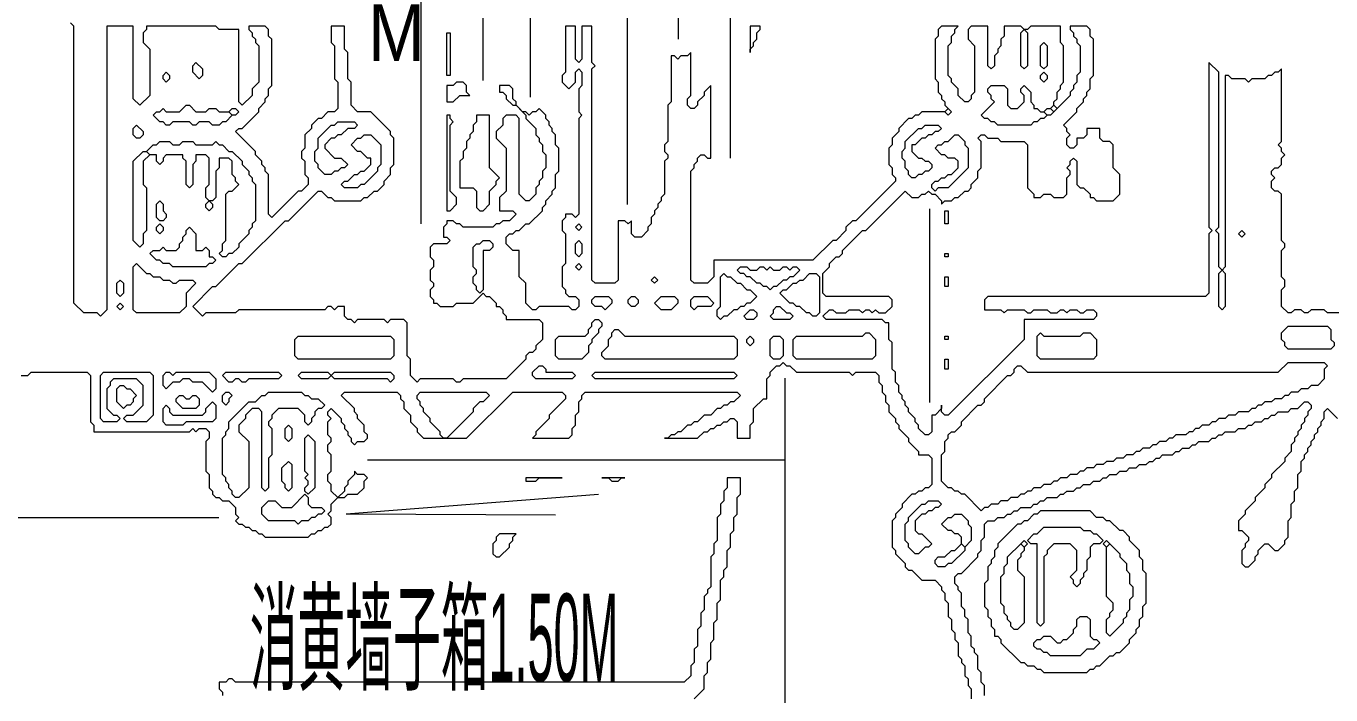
# Model space of a CAD drawing. Header units: millimetres. Extents: x 4 to 412, y 4 to 290.
# Drawn here: x 280.98 to 315.62, y 136.1 to 153.87 of the extents above; entities that cross this region are included whole.
import ezdxf

# ---------------------------------------------------------------- set-up
doc = ezdxf.new("R2010")
doc.units = ezdxf.units.MM
for name, color, linetype, lineweight in [('OCR_TEXT', 6, 'CONTINUOUS', 0), ('TRACE_CURVE', 6, 'CONTINUOUS', 0), ('TRACE_STRAIGHT', 5, 'CONTINUOUS', 0), ('TRACE_TEXT_SYMBOL', 6, 'CONTINUOUS', 0)]:
    doc.layers.add(name, color=color, linetype=linetype, lineweight=lineweight)
doc.styles.add('wqy-unicode', font='wqy-unicode')

msp = doc.modelspace()

# ---------------------------------------------------------------- linework, layer by layer
at = {"layer": 'TRACE_CURVE', "color": 6}
for points in [[(287.331, 151.941), (287.419, 152.029), (287.419, 152.204), (287.506, 152.292), (287.506, 153.518), (287.419, 153.605), (287.419, 153.781), (287.331, 153.868), (286.893, 153.868), (286.893, 153.781), (286.981, 153.693), (286.981, 153.605), (287.069, 153.518), (287.069, 153.43), (287.156, 153.343), (287.156, 152.379), (286.981, 152.204), (286.981, 152.029), (286.718, 151.766), (286.631, 151.854), (286.631, 153.781), (286.105, 153.781), (286.018, 153.868), (284.179, 153.868), (284.179, 153.781), (284.091, 153.693), (284.091, 153.43), (284.266, 153.255), (284.266, 152.029), (284.004, 151.766), (283.828, 151.941), (283.828, 153.868), (283.128, 153.868), (283.128, 146.337), (282.953, 146.162), (282.865, 146.249), (282.515, 146.249), (282.252, 146.512), (282.252, 153.868), (282.164, 153.956)], [(288.733, 149.489), (288.82, 149.489), (288.995, 149.314), (289.083, 149.314), (289.17, 149.227), (289.871, 149.227), (289.959, 149.314), (290.046, 149.314), (290.221, 149.489), (290.309, 149.489), (290.484, 149.665), (290.484, 149.752), (290.659, 149.927), (290.659, 150.102), (290.747, 150.19), (290.747, 150.891), (290.659, 150.978), (290.659, 151.066), (290.134, 151.591), (289.783, 151.591), (289.608, 151.766), (289.608, 152.379), (289.521, 152.467), (289.521, 153.167), (289.433, 153.255), (289.433, 153.868), (289.083, 153.868), (289.083, 153.43), (289.17, 153.343), (289.17, 152.467), (289.258, 152.379), (289.258, 151.679), (289.17, 151.591), (288.995, 151.591), (288.82, 151.416), (288.733, 151.416), (288.557, 151.241), (288.557, 151.153), (288.382, 150.978), (288.382, 150.628), (288.295, 150.54), (288.295, 150.365), (288.382, 150.278), (288.382, 149.927), (288.47, 149.84), (288.47, 149.665), (288.295, 149.489), (288.207, 149.489), (287.506, 148.789), (287.419, 148.876), (287.419, 149.927), (287.331, 150.015), (287.331, 150.102), (287.244, 150.19), (287.244, 150.278), (287.069, 150.453), (287.069, 150.54), (286.543, 151.066), (286.631, 151.153), (286.718, 151.153), (287.156, 151.591), (287.156, 151.679), (287.331, 151.854), (287.331, 151.941)], [(298.541, 153.08), (298.366, 153.08), (298.278, 152.992), (298.191, 153.08), (298.103, 153.08), (298.103, 151.854), (298.015, 151.766), (298.015, 150.803), (297.928, 150.715), (297.928, 150.54), (298.015, 150.453), (298.015, 150.365), (297.928, 150.278), (297.928, 149.402), (297.84, 149.314), (297.84, 149.227), (297.753, 149.139), (297.753, 149.051), (297.665, 148.964), (297.665, 148.876), (297.578, 148.789), (297.578, 148.614), (297.49, 148.526), (297.49, 148.438), (297.315, 148.263), (297.14, 148.263), (297.052, 148.351), (297.052, 148.701), (296.965, 148.614), (296.877, 148.701), (296.702, 148.701), (296.702, 147.125), (296.614, 147.037), (296.089, 147.037), (296.001, 147.125), (296.001, 152.73), (296.089, 152.817), (296.001, 152.905), (296.001, 153.868), (295.738, 153.868), (295.738, 152.992), (295.651, 152.905), (295.563, 152.992), (295.563, 153.868), (295.301, 153.868), (295.301, 152.642), (295.213, 152.554), (295.213, 152.379), (295.388, 152.204), (295.563, 152.379), (295.563, 152.642), (295.651, 152.73), (295.738, 152.642), (295.738, 152.292), (295.651, 152.204), (295.651, 151.591), (295.738, 151.504), (295.651, 151.416), (295.651, 148.876), (295.563, 148.789), (295.476, 148.876), (295.301, 148.876), (295.301, 148.789), (295.213, 148.701)], [(305.634, 153.693), (305.634, 153.781), (305.722, 153.868), (305.284, 153.868), (305.196, 153.781), (305.196, 153.605), (305.109, 153.518), (305.109, 152.467), (305.196, 152.379), (305.196, 152.117), (305.284, 152.029), (305.284, 151.941), (305.372, 151.854), (305.372, 151.766), (305.459, 151.679), (305.372, 151.591), (304.759, 151.591), (304.671, 151.504), (304.583, 151.504), (304.496, 151.416), (304.408, 151.416), (304.146, 151.153), (304.146, 151.066), (303.97, 150.891), (303.97, 150.715), (303.883, 150.628), (303.883, 150.19), (303.97, 150.102), (303.97, 149.927), (304.058, 149.84), (304.058, 149.752), (303.007, 148.701), (302.92, 148.701), (302.744, 148.526), (302.744, 148.438), (302.482, 148.176), (302.394, 148.176), (301.869, 147.65), (299.241, 147.65), (299.241, 147.212), (299.066, 147.037), (298.716, 147.037), (298.628, 147.125), (298.628, 150.015), (298.716, 150.102), (298.716, 150.19), (298.804, 150.278), (298.804, 150.365), (298.891, 150.453), (298.979, 150.453), (299.066, 150.365), (299.154, 150.365), (299.154, 152.292), (298.979, 152.117), (298.979, 152.029), (298.804, 151.854), (298.804, 151.766), (298.716, 151.679), (298.628, 151.679), (298.541, 151.766), (298.541, 151.941), (298.628, 152.029), (298.628, 153.167), (298.541, 153.08)], [(309.225, 152.467), (309.312, 152.554), (309.312, 153.518), (309.225, 153.605), (309.225, 153.781), (309.137, 153.868), (308.699, 153.868), (308.699, 153.781), (308.787, 153.693), (308.787, 153.605), (308.875, 153.518), (308.875, 153.43), (308.962, 153.343), (308.962, 152.642), (308.875, 152.554), (308.875, 152.379), (308.787, 152.292), (308.787, 152.204), (308.699, 152.117), (308.699, 152.029), (308.349, 151.679), (308.262, 151.766), (308.262, 151.854), (308.349, 151.941), (308.349, 152.117), (308.437, 152.204), (308.437, 152.292), (308.524, 152.379), (308.524, 153.343), (308.437, 153.43), (308.437, 153.868), (307.649, 153.868), (307.561, 153.781), (307.473, 153.781), (307.386, 153.868), (306.948, 153.868), (306.948, 153.605), (306.86, 153.518), (306.86, 153.343), (306.773, 153.255), (306.773, 153.167), (306.685, 153.08), (306.685, 152.817), (306.598, 152.73), (306.51, 152.817), (306.51, 153.868), (306.072, 153.868), (305.985, 153.781), (305.985, 153.518), (306.16, 153.343), (306.16, 152.117), (306.072, 152.029), (306.072, 151.941), (305.985, 151.854), (305.897, 151.854), (305.722, 152.029), (305.722, 152.204), (305.547, 152.379), (305.547, 152.467), (305.459, 152.554), (305.459, 153.343), (305.547, 153.43), (305.547, 153.605), (305.634, 153.693)], [(313.866, 152.467), (313.516, 152.467), (313.428, 152.379), (313.341, 152.467), (312.991, 152.467), (312.903, 152.554), (312.815, 152.554), (312.815, 147.475), (312.728, 147.388), (312.64, 147.475), (312.64, 148.351), (312.553, 148.438), (312.64, 148.526), (312.64, 152.642), (312.378, 152.905), (312.378, 148.526), (312.465, 148.438), (312.378, 148.351), (312.378, 146.775), (312.29, 146.687), (306.51, 146.687), (306.423, 146.599), (306.423, 146.337), (306.86, 146.337), (306.948, 146.249), (307.036, 146.337), (307.473, 146.337), (307.561, 146.249), (307.649, 146.249), (307.736, 146.337), (308.086, 146.337), (308.174, 146.249), (308.349, 146.249), (308.437, 146.337), (308.524, 146.337), (308.612, 146.249), (308.699, 146.337), (308.875, 146.337), (308.962, 146.249), (309.05, 146.249), (309.137, 146.337), (309.312, 146.337), (309.4, 146.249), (309.4, 146.162), (309.312, 146.074), (307.473, 146.074), (307.473, 145.549), (305.459, 143.534), (305.372, 143.534), (305.284, 143.622), (305.284, 143.797), (305.284, 143.709), (305.109, 143.534), (305.021, 143.534), (305.021, 143.096), (304.934, 143.009), (304.846, 143.009), (304.671, 143.184), (304.671, 143.272), (304.583, 143.359), (304.583, 143.447), (304.408, 143.622), (304.408, 143.709), (304.321, 143.797)], [(306.335, 150.102), (306.335, 150.803), (306.247, 150.891), (306.335, 150.978), (306.423, 150.978), (306.51, 150.891), (306.773, 150.891), (306.86, 150.803), (307.473, 150.803), (307.561, 150.715), (307.561, 149.577), (307.736, 149.402), (307.736, 149.314), (307.911, 149.314), (307.999, 149.402), (308.174, 149.402), (308.262, 149.314), (308.524, 149.314), (308.612, 149.402), (308.612, 149.84), (308.699, 149.927), (308.699, 150.015), (308.612, 150.102), (308.699, 150.19), (308.699, 150.278), (308.787, 150.365), (308.875, 150.278), (308.875, 149.665), (308.962, 149.577), (309.05, 149.577), (309.225, 149.402), (309.225, 149.314), (309.312, 149.314), (309.4, 149.227), (309.838, 149.227), (310.013, 149.402), (310.013, 149.927), (309.838, 150.102), (309.838, 150.715), (309.75, 150.803), (309.575, 150.803), (309.488, 150.891), (309.488, 151.153), (309.137, 151.153), (309.137, 150.978), (309.05, 150.891), (308.875, 150.891), (308.875, 150.715), (308.787, 150.628), (308.699, 150.628), (308.612, 150.715), (308.612, 150.891), (308.699, 150.978), (308.612, 151.066), (308.612, 151.153), (308.524, 151.241), (308.875, 151.591), (308.875, 151.679), (309.05, 151.854), (309.05, 151.941), (309.137, 152.029), (309.137, 152.117), (309.225, 152.204), (309.225, 152.467)], [(316.231, 146.249), (315.53, 146.249), (315.443, 146.337), (315.092, 146.337), (315.005, 146.249), (314.917, 146.249), (314.83, 146.337), (314.655, 146.337), (314.567, 146.249), (314.479, 146.249), (314.304, 146.424), (314.304, 146.862), (314.392, 146.95), (314.392, 147.125), (314.304, 147.212), (314.304, 147.913), (314.392, 148.001), (314.392, 148.088), (314.304, 148.176), (314.304, 149.402), (314.217, 149.489), (314.129, 149.489), (314.042, 149.577), (314.042, 149.752), (314.129, 149.84), (314.042, 149.927), (314.042, 150.015), (314.129, 150.102), (314.217, 150.102), (314.304, 150.19), (314.304, 150.365), (314.392, 150.453), (314.304, 150.54), (314.304, 150.628), (314.217, 150.715), (314.304, 150.803), (314.304, 152.73), (314.217, 152.642), (314.129, 152.642), (314.042, 152.554), (313.954, 152.554), (313.866, 152.467)], [(295.213, 148.701), (295.213, 148.438), (295.301, 148.351), (295.301, 147.563), (295.213, 147.475), (295.213, 146.95), (295.301, 146.862), (295.301, 146.775), (295.388, 146.687), (295.563, 146.687), (295.651, 146.599), (295.651, 146.424), (295.563, 146.337), (295.476, 146.337), (295.388, 146.424), (294.6, 146.424), (294.512, 146.337), (294.425, 146.337), (294.25, 146.512), (294.25, 147.037), (294.075, 147.212), (294.075, 147.913), (293.899, 147.913), (293.724, 148.088), (293.724, 148.263), (293.812, 148.351), (293.899, 148.351), (293.987, 148.438), (294.075, 148.438), (294.25, 148.614), (294.337, 148.614), (294.688, 148.964), (294.688, 149.051), (294.775, 149.139), (294.775, 149.227), (294.95, 149.402), (294.95, 149.489), (295.038, 149.577), (295.038, 149.927), (295.125, 150.015), (295.125, 150.628), (295.038, 150.715), (295.038, 150.978), (294.95, 151.066), (294.95, 151.153), (294.863, 151.241), (294.863, 151.328), (294.775, 151.416), (294.775, 151.504), (294.6, 151.679), (294.512, 151.591), (294.425, 151.591), (294.337, 151.504), (294.25, 151.591), (294.162, 151.591), (293.987, 151.766), (293.987, 151.854), (293.899, 151.941), (293.899, 152.204), (293.812, 152.292), (293.549, 152.292), (293.549, 152.117), (293.637, 152.117), (293.724, 152.029)], [(293.724, 152.029), (293.724, 151.941), (293.899, 151.766), (293.987, 151.766), (294.25, 151.504), (294.25, 151.416), (294.512, 151.153), (294.512, 150.978), (294.6, 150.891), (294.6, 150.803), (294.688, 150.715), (294.688, 150.54), (294.775, 150.453), (294.775, 150.102), (294.688, 150.015), (294.688, 149.84), (294.6, 149.752), (294.6, 149.665), (294.512, 149.577), (294.512, 149.402), (294.337, 149.227), (294.25, 149.227), (294.075, 149.402), (294.075, 151.416), (293.987, 151.504), (293.724, 151.504), (293.637, 151.416), (293.637, 151.241), (293.462, 151.066), (293.462, 150.891), (293.724, 150.628), (293.724, 149.489), (293.549, 149.314), (293.549, 148.964), (293.899, 148.964), (293.987, 148.876), (293.812, 148.701), (293.637, 148.701), (293.549, 148.614), (293.462, 148.614), (293.374, 148.526), (292.586, 148.526), (292.498, 148.614), (292.411, 148.614), (292.323, 148.701), (292.148, 148.701), (292.148, 148.614), (292.06, 148.526), (292.06, 148.263), (292.148, 148.263), (292.236, 148.176), (292.148, 148.088), (291.798, 148.088), (291.71, 148.001), (291.71, 147.738), (291.798, 147.65), (291.798, 147.475), (291.71, 147.388), (291.71, 147.125), (291.798, 147.037), (291.798, 146.95), (291.71, 146.862), (291.71, 146.687), (291.798, 146.599)], [(285.142, 150.365), (285.142, 150.453), (284.704, 150.453), (284.617, 150.365), (284.617, 150.278), (284.529, 150.19), (284.441, 150.278), (284.441, 150.453), (284.266, 150.453), (284.179, 150.54), (284.354, 150.715), (284.441, 150.715)], [(284.441, 150.715), (284.529, 150.803), (284.792, 150.803), (284.879, 150.715), (285.054, 150.715), (285.142, 150.803), (285.405, 150.803), (285.492, 150.715), (285.93, 150.715), (286.018, 150.803), (286.105, 150.715), (286.193, 150.715), (286.368, 150.54), (286.456, 150.54), (286.718, 150.278), (286.718, 150.19), (286.893, 150.015), (286.893, 149.927), (286.981, 149.84), (286.981, 149.752), (287.069, 149.665), (287.069, 148.701), (286.981, 148.614), (286.981, 148.526), (286.893, 148.438), (286.893, 148.351), (286.631, 148.088), (286.631, 148.001), (286.456, 147.825), (286.368, 147.825), (286.28, 147.738), (286.193, 147.738), (286.105, 147.825), (286.193, 147.913), (286.193, 148.088), (286.28, 148.176), (286.28, 149.402), (286.368, 149.489), (286.456, 149.489), (286.631, 149.665), (286.543, 149.752), (286.543, 149.84), (286.456, 149.927), (286.456, 150.278), (286.368, 150.365), (286.105, 150.365), (286.105, 150.102), (286.018, 150.015), (286.018, 149.314), (285.93, 149.227), (285.843, 149.227), (285.755, 149.314), (285.755, 149.577), (285.843, 149.665), (285.843, 150.365), (285.755, 150.453), (285.492, 150.453), (285.492, 150.278), (285.405, 150.19), (285.405, 149.665), (285.317, 149.577), (285.23, 149.665), (285.23, 150.278), (285.142, 150.365)], [(304.321, 143.797), (304.321, 143.885), (304.233, 143.972), (304.233, 144.06), (304.146, 144.147), (304.146, 144.322), (304.058, 144.41), (304.058, 144.673), (303.97, 144.76), (303.97, 145.461), (303.883, 145.549), (303.883, 145.986), (303.795, 145.986), (303.708, 146.074), (302.219, 146.074), (302.131, 146.162), (302.307, 146.337), (302.394, 146.337), (302.482, 146.249), (302.744, 146.249), (302.832, 146.337), (303.095, 146.337), (303.182, 146.249), (303.27, 146.337), (303.357, 146.337), (303.445, 146.249), (303.533, 146.337), (303.62, 146.249), (303.795, 146.249), (303.97, 146.424), (303.97, 146.599), (303.883, 146.687), (302.219, 146.687), (302.131, 146.775), (302.131, 147.3), (302.307, 147.475), (302.307, 147.563), (302.482, 147.738), (302.569, 147.738), (302.657, 147.825), (302.657, 147.913), (303.182, 148.438), (303.27, 148.438), (304.321, 149.489), (304.496, 149.314), (304.671, 149.314), (304.759, 149.402), (304.846, 149.402), (304.934, 149.489), (305.021, 149.402), (305.109, 149.402), (305.284, 149.227), (305.284, 149.139), (305.372, 149.227), (305.547, 149.227), (305.634, 149.314), (305.722, 149.314), (305.897, 149.489), (305.985, 149.489), (306.072, 149.577), (306.072, 149.665), (306.247, 149.84), (306.247, 150.015), (306.335, 150.102)], [(291.798, 146.599), (291.798, 146.512), (291.885, 146.512), (291.973, 146.424), (292.323, 146.424), (292.411, 146.512), (292.849, 146.512), (293.111, 146.775), (293.199, 146.687), (293.286, 146.687), (293.462, 146.512), (293.462, 146.424), (293.549, 146.424), (293.637, 146.337), (293.637, 146.249), (293.724, 146.162), (293.724, 146.074), (294.6, 146.074), (294.688, 145.986), (294.688, 145.549), (294.512, 145.373), (294.512, 145.286), (294.425, 145.198), (294.337, 145.198), (294.25, 145.111), (294.25, 145.023), (293.724, 144.498), (292.586, 144.498), (292.498, 144.41), (292.411, 144.41), (292.323, 144.498), (291.447, 144.498), (291.36, 144.41), (291.185, 144.585), (291.185, 145.023), (291.097, 145.111), (291.097, 145.986), (291.009, 146.074), (290.659, 146.074), (290.572, 145.986), (290.484, 146.074), (289.783, 146.074), (289.696, 145.986), (289.608, 146.074), (289.521, 146.074), (289.433, 146.162), (289.433, 146.424), (289.258, 146.424), (289.17, 146.337), (289.083, 146.424), (288.995, 146.424), (288.908, 146.337), (286.631, 146.337), (286.543, 146.249), (285.755, 146.249), (285.667, 146.162), (285.405, 146.424), (285.93, 146.95), (286.018, 146.95), (286.631, 147.563), (286.718, 147.563), (287.857, 148.701), (287.944, 148.701), (288.733, 149.489)], [(299.417, 143.709), (299.329, 143.709), (299.154, 143.534), (298.979, 143.534), (298.804, 143.359), (298.716, 143.359), (298.628, 143.272), (298.541, 143.272), (298.366, 143.096), (298.278, 143.096), (298.191, 143.009), (298.103, 143.009), (298.015, 142.921), (297.928, 142.921), (298.804, 142.921), (298.979, 143.096), (299.066, 143.096), (299.154, 143.184), (299.241, 143.184), (299.329, 143.272), (299.417, 143.272), (299.504, 143.359), (299.592, 143.359), (299.679, 143.447), (299.767, 143.447), (299.854, 143.359), (299.854, 142.921), (300.205, 142.921), (300.205, 143.272), (300.292, 143.359), (300.292, 143.709), (300.555, 143.972), (300.643, 143.972), (300.643, 144.498), (300.73, 144.585), (300.73, 144.673), (300.905, 144.848), (300.993, 144.848), (301.081, 144.935), (301.168, 144.848), (301.256, 144.848), (301.431, 144.673), (302.832, 144.673), (302.92, 144.585), (303.007, 144.673), (303.533, 144.673), (303.62, 144.585), (303.62, 144.41), (303.708, 144.322), (303.708, 144.147), (303.795, 144.06), (303.795, 143.885), (303.883, 143.797), (303.883, 143.622), (304.058, 143.447), (304.058, 143.359), (304.146, 143.272), (304.146, 143.184), (304.408, 142.921), (304.408, 142.834), (304.671, 142.571), (304.671, 142.483), (304.934, 142.483), (305.021, 142.396)], [(308.349, 141.783), (308.262, 141.783), (308.174, 141.695), (307.999, 141.695), (307.911, 141.608), (307.736, 141.608), (307.649, 141.52), (307.561, 141.52), (307.473, 141.433), (307.386, 141.433), (307.298, 141.345), (307.123, 141.345), (307.036, 141.257), (306.86, 141.257), (306.773, 141.17), (306.598, 141.17), (306.51, 141.082), (306.423, 141.082), (306.335, 140.995), (305.897, 141.433), (305.81, 141.433), (305.722, 141.52), (305.634, 141.52), (305.547, 141.608), (305.459, 141.608), (305.284, 141.783), (305.284, 142.483), (305.372, 142.571), (305.372, 142.834), (305.459, 142.921), (305.459, 143.009), (305.547, 143.096), (305.634, 143.096), (305.81, 143.272), (305.81, 143.359), (306.247, 143.797), (306.335, 143.797), (306.423, 143.885), (306.423, 143.972), (307.036, 144.585), (307.123, 144.585), (307.211, 144.673), (307.211, 144.76), (307.298, 144.848), (307.386, 144.848), (307.561, 144.673), (314.217, 144.673), (314.479, 144.935)], [(314.479, 144.935), (315.443, 144.935), (315.53, 144.848), (315.443, 144.76), (315.443, 144.498), (315.268, 144.322), (315.092, 144.322), (315.005, 144.235), (314.83, 144.235), (314.742, 144.147), (314.567, 144.147), (314.479, 144.06), (314.392, 144.06), (314.304, 143.972), (314.129, 143.972), (314.042, 143.885), (313.866, 143.885), (313.779, 143.797), (313.691, 143.797), (313.604, 143.709), (313.516, 143.709), (313.428, 143.622), (313.166, 143.622), (313.078, 143.534), (312.903, 143.534), (312.815, 143.447), (312.64, 143.447), (312.553, 143.359), (312.465, 143.359), (312.378, 143.272), (312.202, 143.272), (312.115, 143.184), (312.027, 143.184), (311.94, 143.096), (311.852, 143.096), (311.765, 143.009), (311.502, 143.009), (311.414, 142.921), (311.327, 142.921), (311.239, 142.834), (311.064, 142.834), (310.976, 142.746), (310.889, 142.746), (310.801, 142.659), (310.626, 142.659), (310.539, 142.571), (310.451, 142.571), (310.363, 142.483), (310.188, 142.483), (310.101, 142.396), (309.926, 142.396), (309.838, 142.308), (309.663, 142.308), (309.575, 142.221), (309.4, 142.221), (309.312, 142.133), (309.137, 142.133), (309.05, 142.046), (308.962, 142.046), (308.875, 141.958), (308.699, 141.958), (308.612, 141.87), (308.437, 141.87), (308.349, 141.783)], [(280.851, 144.585), (281.026, 144.585), (281.114, 144.673), (282.602, 144.673), (282.69, 144.585), (282.69, 143.359), (282.777, 143.272), (282.777, 143.096), (285.317, 143.096), (285.405, 143.184), (285.492, 143.096), (285.58, 143.184), (285.755, 143.184), (285.843, 143.096)], [(288.995, 143.009), (288.995, 143.359), (289.083, 143.447), (288.995, 143.534), (288.995, 143.622), (289.083, 143.709), (289.346, 143.447), (289.346, 143.359), (289.433, 143.272), (289.433, 143.184), (289.521, 143.096), (289.521, 143.009), (289.608, 142.921), (289.608, 142.834), (289.696, 142.746), (289.783, 142.834), (289.959, 142.834), (290.046, 142.921), (290.046, 143.009), (289.959, 143.096), (289.959, 143.272), (289.783, 143.447), (289.783, 143.534), (289.696, 143.622), (289.696, 143.709), (289.346, 144.06), (289.433, 144.147), (290.834, 144.147), (290.922, 144.06), (290.922, 143.972), (291.009, 143.885), (291.009, 143.709), (291.185, 143.534), (291.185, 143.359), (291.36, 143.184), (291.36, 143.096), (291.535, 142.921), (292.673, 142.921), (293.899, 144.147), (295.213, 144.147), (295.301, 144.06), (295.301, 143.972), (294.863, 143.534), (294.863, 143.447), (294.512, 143.096), (294.512, 143.009), (294.425, 142.921), (295.388, 142.921), (295.476, 143.009), (295.476, 143.184), (295.563, 143.272), (295.563, 143.534), (295.651, 143.622), (295.651, 143.885), (295.738, 143.972), (295.738, 144.06), (295.826, 144.147), (299.854, 144.147), (299.942, 144.06), (299.767, 143.885), (299.679, 143.885), (299.592, 143.797), (299.504, 143.797), (299.417, 143.709)], [(311.064, 142.396), (311.152, 142.483), (311.414, 142.483), (311.502, 142.571), (311.589, 142.571), (311.677, 142.659), (311.852, 142.659), (311.94, 142.746), (312.027, 142.746), (312.115, 142.834), (312.378, 142.834), (312.465, 142.921), (312.553, 142.921), (312.64, 143.009), (312.728, 143.009), (312.815, 143.096), (313.078, 143.096), (313.166, 143.184), (313.341, 143.184), (313.428, 143.272), (313.516, 143.272), (313.604, 143.359), (313.779, 143.359), (313.866, 143.447), (313.954, 143.447), (314.042, 143.534), (314.129, 143.534), (314.217, 143.622), (314.479, 143.622), (314.567, 143.709), (314.742, 143.709), (314.917, 143.885), (315.005, 143.885), (315.092, 143.797), (315.092, 143.709), (315.005, 143.622), (315.005, 143.534), (314.917, 143.447), (314.917, 143.359), (314.83, 143.272), (314.83, 143.184), (314.742, 143.096), (314.742, 143.009), (314.655, 142.921), (314.655, 142.834), (314.567, 142.746), (314.567, 142.571), (314.392, 142.396), (314.392, 142.308), (314.042, 141.958), (314.042, 141.87), (313.866, 141.695), (313.866, 141.608), (313.604, 141.345), (313.604, 141.257), (313.341, 140.995), (313.341, 140.907), (313.166, 140.732), (313.166, 140.469), (313.253, 140.469), (313.428, 140.294), (313.428, 140.206), (313.341, 140.119), (313.341, 140.031)], [(313.341, 140.031), (313.253, 139.944), (313.253, 139.593), (313.341, 139.506), (313.428, 139.506), (313.604, 139.681), (313.604, 139.769), (313.691, 139.856), (313.691, 139.944), (313.866, 140.119), (313.954, 140.119), (314.129, 139.944), (314.217, 139.944), (314.392, 140.119), (314.392, 140.206), (314.479, 140.294), (314.479, 140.732), (314.567, 140.82), (314.567, 141.17), (314.655, 141.257), (314.655, 141.52), (314.742, 141.608), (314.742, 141.958), (314.83, 142.046), (314.83, 142.308), (314.917, 142.396), (314.917, 142.483), (315.005, 142.571), (315.005, 142.659), (315.092, 142.746), (315.092, 142.834), (315.18, 142.921), (315.18, 143.009), (315.268, 143.096), (315.268, 143.184), (315.355, 143.272), (315.355, 143.359), (315.443, 143.447), (315.443, 143.622), (315.53, 143.709), (315.793, 143.447)], [(285.843, 143.096), (285.843, 142.921), (285.755, 142.834), (285.755, 142.046), (285.843, 141.958), (285.843, 141.608), (285.93, 141.52), (285.93, 141.433), (286.018, 141.345), (286.105, 141.345), (286.193, 141.257), (286.368, 141.257), (286.543, 141.082), (286.543, 140.907), (286.631, 140.82), (286.543, 140.732), (286.631, 140.644), (286.718, 140.644), (286.806, 140.557), (286.893, 140.557), (286.981, 140.469), (287.069, 140.469), (287.156, 140.382), (287.244, 140.382), (287.331, 140.294), (288.47, 140.294), (288.557, 140.382), (288.645, 140.382), (288.733, 140.469), (288.82, 140.469), (288.908, 140.557), (288.995, 140.557), (289.083, 140.644), (289.083, 140.82), (288.995, 140.907), (289.083, 140.995), (289.083, 141.17), (289.258, 141.345), (289.433, 141.345), (289.521, 141.433), (289.783, 141.433), (289.959, 141.608), (289.959, 141.783), (290.046, 141.87), (289.959, 141.958), (289.783, 141.958), (289.696, 142.046), (289.696, 141.958), (289.521, 141.783), (289.521, 141.695), (289.433, 141.608), (289.433, 141.52), (289.258, 141.345), (289.083, 141.52), (289.083, 141.695), (288.995, 141.783), (288.995, 141.958), (289.083, 142.046), (289.083, 142.483), (288.995, 142.571), (288.995, 142.746), (289.083, 142.834), (289.083, 142.921), (288.995, 143.009)], [(305.021, 142.396), (305.021, 141.695), (304.934, 141.608), (304.846, 141.608), (304.759, 141.52), (304.671, 141.52), (304.583, 141.433), (304.496, 141.433), (304.233, 141.17), (304.233, 141.082), (304.058, 140.907), (304.058, 140.82), (303.97, 140.732), (303.97, 140.031), (304.058, 139.944), (304.058, 139.856), (304.321, 139.593), (304.321, 139.506), (304.408, 139.418), (304.496, 139.418), (304.759, 139.156), (305.109, 139.156), (305.284, 138.98), (305.284, 138.893), (305.372, 138.805), (305.372, 138.63), (305.459, 138.543), (305.459, 138.192), (305.547, 138.105), (305.547, 137.842), (305.634, 137.754), (305.634, 137.579), (305.722, 137.492), (305.722, 137.141), (305.81, 137.054), (305.81, 136.966), (305.897, 136.879), (305.897, 136.616), (305.985, 136.528), (305.985, 136.353), (306.072, 136.266), (306.072, 136.003)], [(306.247, 136.791), (306.247, 137.141), (306.16, 137.229), (306.16, 137.317), (306.072, 137.404), (306.072, 137.667), (305.985, 137.754), (305.985, 138.105), (305.897, 138.192), (305.897, 138.367), (305.81, 138.455), (305.81, 138.805), (305.722, 138.893), (305.722, 138.98), (305.634, 139.068), (305.634, 139.243), (305.722, 139.331), (305.81, 139.331), (306.247, 139.769), (306.247, 139.856), (306.335, 139.944), (306.335, 140.206), (306.423, 140.294), (306.423, 140.644), (306.51, 140.732), (306.685, 140.732), (306.773, 140.82), (306.948, 140.82), (307.036, 140.907), (307.123, 140.907), (307.211, 140.995), (307.298, 140.995), (307.386, 141.082), (307.649, 141.082), (307.736, 141.17), (307.824, 141.17), (307.911, 141.257), (307.999, 141.257), (308.086, 141.345), (308.349, 141.345), (308.437, 141.433), (308.524, 141.433), (308.612, 141.52), (308.787, 141.52), (308.875, 141.608), (308.962, 141.608), (309.05, 141.695), (309.225, 141.695), (309.312, 141.783), (309.488, 141.783), (309.575, 141.87), (309.663, 141.87), (309.75, 141.958), (309.926, 141.958), (310.013, 142.046), (310.188, 142.046), (310.276, 142.133), (310.451, 142.133), (310.539, 142.221), (310.714, 142.221), (310.801, 142.308), (310.889, 142.308), (310.976, 142.396), (311.064, 142.396)], [(306.423, 136.09), (306.423, 136.353), (306.335, 136.441), (306.335, 136.704), (306.247, 136.791)]]:
    msp.add_lwpolyline(points, dxfattribs=at)
for points in [[(307.386, 153.693), (307.473, 153.781), (307.561, 153.693), (307.561, 152.817), (307.473, 152.73), (307.386, 152.817)], [(307.911, 153.343), (307.999, 153.43), (308.086, 153.343), (308.086, 152.817), (307.999, 152.73), (307.911, 152.817)], [(285.405, 152.817), (285.492, 152.905), (285.667, 152.73), (285.667, 152.554), (285.58, 152.467), (285.405, 152.642)], [(284.617, 152.554), (284.704, 152.642), (284.792, 152.554), (284.792, 152.467), (284.704, 152.379), (284.617, 152.467)], [(307.911, 152.554), (307.999, 152.642), (308.086, 152.554), (308.086, 152.467), (307.999, 152.379), (307.911, 152.467)], [(306.51, 152.204), (306.598, 152.292), (306.948, 152.292), (307.036, 152.204), (307.036, 151.766), (307.123, 151.679), (307.298, 151.679), (307.473, 151.854), (307.473, 152.029), (307.386, 152.117), (307.386, 152.204), (307.473, 152.292), (307.649, 152.117), (307.649, 151.854), (307.736, 151.766), (307.736, 151.679), (307.824, 151.679), (307.911, 151.591), (307.999, 151.591), (308.086, 151.504), (307.999, 151.416), (307.911, 151.416), (307.824, 151.328), (307.736, 151.328), (307.649, 151.241), (306.773, 151.241), (306.685, 151.328), (306.598, 151.328), (306.51, 151.416), (306.423, 151.416), (306.335, 151.504), (306.685, 151.854), (306.598, 151.941), (306.598, 152.029), (306.51, 152.117)], [(285.23, 151.766), (285.317, 151.766), (285.492, 151.591), (285.755, 151.591), (285.843, 151.679), (286.018, 151.679), (286.105, 151.591), (286.368, 151.591), (286.456, 151.504), (286.28, 151.328), (286.193, 151.328), (286.105, 151.241), (285.93, 151.241), (285.843, 151.328), (285.58, 151.328), (285.492, 151.241), (285.405, 151.241), (285.317, 151.328), (284.879, 151.328), (284.792, 151.241), (284.704, 151.241), (284.617, 151.328), (284.529, 151.328), (284.354, 151.504), (284.441, 151.591), (284.529, 151.591), (284.617, 151.679), (284.704, 151.591), (285.054, 151.591)], [(308.174, 151.679), (308.262, 151.766), (308.349, 151.679), (308.262, 151.591)], [(286.368, 151.591), (286.456, 151.679), (286.543, 151.679), (286.631, 151.591), (286.543, 151.504), (286.456, 151.504)], [(305.372, 151.591), (305.459, 151.679), (305.547, 151.591), (305.459, 151.504)], [(307.999, 151.591), (308.086, 151.679), (308.174, 151.679), (308.262, 151.591), (308.174, 151.504), (308.086, 151.504)], [(283.828, 151.153), (283.916, 151.241), (284.091, 151.066), (284.091, 150.978), (284.004, 150.891), (283.916, 150.891), (283.828, 150.978)], [(289.17, 151.241), (289.258, 151.328), (289.696, 151.328), (289.783, 151.241), (289.696, 151.153), (289.521, 151.153), (289.346, 150.978), (289.258, 150.978), (289.17, 150.891), (289.083, 150.891), (288.908, 150.715), (288.908, 150.628), (289.17, 150.365), (289.346, 150.365), (289.521, 150.19), (289.433, 150.102), (289.346, 150.102), (289.258, 150.015), (289.17, 150.015), (289.083, 149.927), (288.908, 149.927), (288.733, 150.102), (288.733, 150.19), (288.645, 150.278), (288.645, 150.54), (288.733, 150.628), (288.733, 150.891), (289.083, 151.241)], [(304.759, 151.153), (304.846, 151.241), (305.196, 151.241), (305.284, 151.153), (305.196, 151.066), (305.109, 151.066), (305.021, 150.978), (304.934, 150.978), (304.846, 150.891), (304.759, 150.891), (304.583, 150.715), (304.496, 150.715), (304.496, 150.54), (304.671, 150.365), (304.759, 150.365), (304.846, 150.278), (304.934, 150.278), (305.021, 150.19), (305.021, 150.102), (304.934, 150.015), (304.846, 150.015), (304.759, 149.927), (304.671, 149.927), (304.583, 149.84), (304.496, 149.84), (304.408, 149.927), (304.408, 150.015), (304.321, 150.102), (304.321, 150.278), (304.233, 150.365), (304.233, 150.54), (304.321, 150.628), (304.321, 150.803), (304.671, 151.153)], [(289.871, 150.891), (289.959, 150.978), (290.134, 150.978), (290.396, 150.715), (290.396, 150.19), (290.309, 150.102), (290.309, 150.015), (289.959, 149.665), (289.871, 149.665), (289.783, 149.577), (289.433, 149.577), (289.346, 149.665), (289.433, 149.752), (289.521, 149.752), (289.696, 149.927), (289.783, 149.927), (289.871, 150.015), (289.959, 150.015), (290.134, 150.19), (290.134, 150.365), (290.046, 150.365), (289.871, 150.54), (289.783, 150.54), (289.608, 150.715), (289.783, 150.891)], [(305.634, 150.978), (305.722, 150.978), (305.897, 150.803), (305.897, 150.715), (305.985, 150.628), (305.985, 150.102), (305.459, 149.577), (305.196, 149.577), (305.109, 149.489), (305.021, 149.577), (305.021, 149.665), (305.109, 149.752), (305.196, 149.752), (305.284, 149.84), (305.372, 149.84), (305.459, 149.927), (305.547, 149.927), (305.722, 150.102), (305.722, 150.278), (305.634, 150.365), (305.459, 150.365), (305.372, 150.453), (305.284, 150.453), (305.109, 150.628), (305.196, 150.715), (305.284, 150.715), (305.372, 150.803), (305.459, 150.803)], [(284.091, 150.54), (284.179, 150.54), (284.266, 150.453), (284.091, 150.278), (284.091, 149.665), (284.179, 149.577), (284.179, 148.438), (284.091, 148.351), (284.091, 148.088), (284.004, 148.001), (283.828, 148.176), (283.828, 150.278)], [(284.441, 149.139), (284.529, 149.227), (284.617, 149.139), (284.617, 148.964), (284.704, 148.876), (284.704, 148.789), (284.617, 148.701), (284.529, 148.701), (284.441, 148.789)], [(285.755, 149.139), (285.843, 149.227), (285.93, 149.139), (285.93, 149.051), (285.843, 148.964), (285.755, 149.051)], [(284.441, 148.526), (284.529, 148.614), (284.617, 148.526), (284.617, 148.438), (284.529, 148.351), (284.441, 148.438)], [(295.563, 148.526), (295.651, 148.614), (295.738, 148.526), (295.651, 148.438)], [(285.23, 148.438), (285.317, 148.526), (285.492, 148.351), (285.492, 147.913), (285.667, 147.913), (285.755, 148.001), (285.843, 147.913), (285.843, 147.738), (285.93, 147.738), (286.018, 147.65), (285.93, 147.563), (285.843, 147.563), (285.755, 147.475), (284.879, 147.475), (284.792, 147.563), (284.617, 147.563), (284.529, 147.65), (284.441, 147.65), (284.266, 147.825), (284.354, 147.913), (284.529, 147.913), (284.617, 148.001), (284.704, 147.913), (284.967, 147.913), (285.054, 148.001), (285.054, 148.088), (285.142, 148.176), (285.142, 148.263), (285.23, 148.351)], [(313.166, 148.351), (313.253, 148.438), (313.341, 148.351), (313.253, 148.263)], [(293.024, 148.088), (293.111, 148.176), (293.286, 148.176), (293.374, 148.088), (293.374, 148.001), (293.286, 147.913), (293.111, 147.913), (293.111, 146.862), (293.024, 146.775), (292.936, 146.862), (292.936, 146.95), (292.849, 147.037), (292.849, 147.212), (292.936, 147.3), (292.936, 147.388), (292.849, 147.475), (292.849, 148.001), (292.936, 148.088)], [(295.563, 148.088), (295.651, 148.176), (295.738, 148.088), (295.738, 147.825), (295.651, 147.738), (295.563, 147.825)], [(283.828, 147.475), (283.916, 147.563), (284.179, 147.3), (284.266, 147.3), (284.354, 147.212), (284.529, 147.212), (284.617, 147.125), (284.792, 147.125), (284.879, 147.037), (284.967, 147.037), (285.054, 147.125), (285.405, 147.125), (285.492, 147.037), (285.23, 146.775), (285.23, 146.424), (285.054, 146.249), (283.916, 146.249), (283.828, 146.337)], [(295.563, 147.475), (295.651, 147.563), (295.738, 147.475), (295.651, 147.388)], [(297.578, 147.125), (297.665, 147.212), (297.753, 147.125), (297.665, 147.037)], [(299.417, 147.212), (299.504, 147.3), (299.592, 147.212), (299.679, 147.212), (299.854, 147.037), (299.942, 147.037), (300.117, 146.862), (300.205, 146.862), (300.38, 146.687), (300.205, 146.512), (300.117, 146.512), (300.03, 146.424), (299.942, 146.424), (299.854, 146.337), (299.767, 146.337), (299.592, 146.162), (299.504, 146.162), (299.417, 146.074), (299.329, 146.162), (299.329, 146.337), (299.417, 146.424)], [(299.854, 147.388), (299.942, 147.475), (300.117, 147.475), (300.205, 147.388), (300.38, 147.388), (300.467, 147.475), (300.555, 147.475), (300.643, 147.388), (300.73, 147.475), (300.818, 147.388), (300.993, 147.388), (301.081, 147.475), (301.168, 147.475), (301.256, 147.388), (301.343, 147.475), (301.431, 147.475), (301.518, 147.388), (301.343, 147.212), (301.256, 147.212), (301.168, 147.125), (301.081, 147.125), (300.905, 146.95), (300.818, 146.95), (300.73, 146.862), (300.643, 146.95), (300.555, 146.95), (300.467, 147.037), (300.38, 147.037), (300.205, 147.212), (300.117, 147.212), (300.03, 147.3), (299.942, 147.3)], [(301.781, 147.3), (301.956, 147.3), (302.044, 147.212), (302.044, 146.249), (301.956, 146.162), (301.869, 146.162), (301.781, 146.249), (301.694, 146.249), (301.518, 146.424), (301.431, 146.424), (301.343, 146.512), (301.256, 146.512), (300.993, 146.775), (301.081, 146.862), (301.168, 146.862), (301.343, 147.037), (301.431, 147.037), (301.518, 147.125), (301.606, 147.125)], [(312.64, 147.3), (312.728, 147.388), (312.815, 147.3), (312.815, 146.424), (312.728, 146.337), (312.64, 146.424)], [(283.39, 147.037), (283.478, 147.125), (283.566, 147.037), (283.566, 146.775), (283.478, 146.687), (283.39, 146.775)], [(283.39, 146.424), (283.478, 146.512), (283.566, 146.424), (283.478, 146.337)], [(296.001, 146.599), (296.089, 146.687), (296.439, 146.687), (296.527, 146.599), (296.527, 146.512), (296.351, 146.337), (296.264, 146.424), (296.089, 146.424), (296.001, 146.512)], [(296.965, 146.599), (297.052, 146.687), (297.14, 146.687), (297.227, 146.599), (297.227, 146.512), (297.14, 146.424), (297.052, 146.424), (296.965, 146.512)], [(297.84, 146.687), (298.191, 146.687), (298.278, 146.599), (298.278, 146.512), (298.103, 146.337), (297.84, 146.337), (297.665, 146.512)], [(298.628, 146.599), (298.716, 146.687), (299.066, 146.687), (299.241, 146.512), (299.154, 146.424), (298.804, 146.424), (298.716, 146.337), (298.628, 146.424)], [(300.205, 146.337), (300.292, 146.337), (300.38, 146.249), (300.38, 146.162), (300.292, 146.074), (300.117, 146.074), (300.03, 146.162)], [(300.818, 146.337), (300.905, 146.424), (300.993, 146.424), (301.168, 146.249), (301.256, 146.249), (301.343, 146.162), (301.256, 146.074), (300.818, 146.074), (300.73, 146.162), (300.818, 146.249)], [(296.001, 145.986), (296.089, 146.074), (296.176, 146.074), (296.264, 145.986), (296.264, 145.899), (296.176, 145.811), (296.176, 145.724), (296.001, 145.549), (296.001, 145.461), (295.914, 145.373), (295.914, 145.198), (295.738, 145.023), (295.125, 145.023), (295.038, 145.111), (295.038, 145.549), (295.125, 145.636), (295.826, 145.636), (295.914, 145.724), (295.914, 145.811), (296.001, 145.899)], [(314.479, 145.899), (315.53, 145.899), (315.618, 145.811), (315.618, 145.549), (315.705, 145.461), (315.705, 145.373), (315.618, 145.286), (314.479, 145.286), (314.392, 145.373), (314.392, 145.461), (314.304, 145.549), (314.304, 145.724)], [(288.12, 145.549), (288.207, 145.636), (290.659, 145.636), (290.747, 145.549), (290.747, 145.111), (290.659, 145.023), (288.207, 145.023), (288.12, 145.111)], [(296.527, 145.724), (296.614, 145.811), (296.702, 145.811), (296.877, 145.636), (299.767, 145.636), (299.854, 145.549), (299.854, 145.111), (299.767, 145.023), (296.351, 145.023), (296.264, 145.111), (296.264, 145.198), (296.439, 145.373), (296.439, 145.549), (296.527, 145.636)], [(300.117, 145.549), (300.205, 145.636), (300.292, 145.549), (300.292, 145.461), (300.205, 145.373), (300.117, 145.461)], [(300.73, 145.549), (300.818, 145.636), (300.993, 145.636), (301.081, 145.549), (301.081, 145.111), (300.993, 145.023), (300.818, 145.023), (300.73, 145.111)], [(303.182, 145.636), (303.27, 145.724), (303.357, 145.724), (303.533, 145.549), (303.533, 145.111), (303.445, 145.023), (301.431, 145.023), (301.343, 145.111), (301.343, 145.549), (301.431, 145.636)], [(307.824, 145.636), (307.911, 145.724), (307.999, 145.636), (308.962, 145.636), (309.05, 145.724), (309.225, 145.724), (309.4, 145.549), (309.4, 145.111), (309.312, 145.023), (307.911, 145.023), (307.824, 145.111)], [(294.6, 144.848), (294.688, 144.848), (294.775, 144.76), (294.775, 144.673), (295.476, 144.673), (295.563, 144.585), (295.476, 144.498), (294.512, 144.498), (294.425, 144.585), (294.425, 144.673)], [(282.953, 144.585), (283.04, 144.673), (284.266, 144.673), (284.354, 144.585), (284.354, 143.534), (284.179, 143.359), (283.653, 143.359), (283.566, 143.447), (283.653, 143.534), (283.828, 143.534), (284.091, 143.797), (284.091, 144.322), (283.916, 144.498), (283.303, 144.498), (283.215, 144.41), (283.215, 144.322), (283.128, 144.235), (283.128, 143.709), (283.303, 143.534), (283.39, 143.534), (283.478, 143.447), (283.39, 143.359), (283.04, 143.359), (282.953, 143.447)], [(284.617, 144.585), (284.704, 144.673), (284.792, 144.673), (284.879, 144.585), (284.967, 144.673), (285.843, 144.673), (286.018, 144.498), (286.018, 144.235), (285.93, 144.147), (285.667, 144.41), (285.405, 144.41), (285.317, 144.498), (285.142, 144.498), (285.054, 144.41), (284.879, 144.41), (284.704, 144.235), (284.617, 144.322)], [(286.193, 144.585), (286.28, 144.673), (287.682, 144.673), (287.769, 144.585), (287.682, 144.498), (286.893, 144.498), (286.806, 144.41), (286.718, 144.41), (286.631, 144.498), (286.543, 144.498), (286.456, 144.41), (286.368, 144.41)], [(288.207, 144.585), (288.295, 144.673), (288.995, 144.673), (289.083, 144.585), (288.995, 144.498), (288.295, 144.498)], [(289.083, 144.585), (289.17, 144.673), (290.659, 144.673), (290.747, 144.585), (290.747, 144.498), (290.659, 144.41), (290.572, 144.498), (289.17, 144.498)], [(296.001, 144.585), (296.089, 144.673), (299.767, 144.673), (299.854, 144.585), (299.767, 144.498), (296.089, 144.498)], [(283.39, 144.235), (283.478, 144.322), (283.566, 144.322), (283.653, 144.235), (283.741, 144.235), (283.916, 144.06), (283.828, 143.972), (283.828, 143.885), (283.741, 143.797), (283.653, 143.797), (283.566, 143.709), (283.39, 143.885)], [(287.331, 144.06), (287.419, 144.147), (288.295, 144.147), (288.382, 144.06), (288.47, 144.06), (288.557, 143.972), (288.733, 143.972), (288.908, 143.797), (288.82, 143.709), (288.733, 143.709), (288.645, 143.622), (288.645, 143.534), (288.557, 143.447), (288.557, 143.359), (288.47, 143.272), (288.382, 143.359), (288.382, 143.534), (288.207, 143.709), (287.682, 143.709), (287.506, 143.534), (287.506, 143.447), (287.419, 143.359), (287.419, 143.272), (287.506, 143.184), (287.506, 142.483), (287.419, 142.396), (287.419, 141.608), (287.331, 141.52), (287.244, 141.608), (287.244, 143.622), (287.156, 143.709), (286.981, 143.709), (286.806, 143.534), (286.806, 143.447), (286.631, 143.272), (286.631, 143.096), (286.893, 142.834), (286.893, 141.608), (286.631, 141.345), (286.543, 141.345), (286.456, 141.433), (286.456, 141.52), (286.368, 141.608), (286.368, 141.695), (286.28, 141.783), (286.28, 141.87), (286.193, 141.958), (286.193, 142.921), (286.28, 143.009), (286.28, 143.096), (286.368, 143.184), (286.368, 143.359), (286.893, 143.885), (287.069, 143.885), (287.244, 144.06)], [(286.193, 144.06), (286.28, 144.147), (286.368, 144.147), (286.456, 144.06), (286.368, 143.972), (286.368, 143.885), (286.28, 143.797), (286.193, 143.885)], [(291.36, 144.06), (291.447, 144.147), (293.199, 144.147), (293.286, 144.06), (293.111, 143.885), (293.024, 143.885), (292.849, 143.709), (292.849, 143.622), (292.148, 142.921), (292.06, 142.921), (291.973, 143.009), (291.973, 143.096), (291.71, 143.359), (291.71, 143.447), (291.535, 143.622), (291.535, 143.709), (291.447, 143.797), (291.447, 143.885), (291.36, 143.972)], [(285.93, 143.885), (286.018, 143.797), (286.018, 143.447), (285.93, 143.359), (285.23, 143.359), (285.142, 143.272), (284.704, 143.272), (284.617, 143.359), (284.617, 143.709), (284.704, 143.797), (284.792, 143.709), (284.792, 143.622), (284.879, 143.534), (285.667, 143.534), (285.755, 143.622), (285.755, 143.709)], [(284.967, 143.972), (285.054, 144.06), (285.142, 144.06), (285.23, 143.972), (285.317, 143.972), (285.405, 144.06), (285.492, 144.06), (285.58, 143.972), (285.58, 143.797), (285.492, 143.709), (285.142, 143.709), (284.967, 143.885)], [(287.857, 143.184), (287.944, 143.272), (288.032, 143.184), (288.032, 142.921), (287.944, 142.834), (287.857, 142.921)], [(288.382, 142.921), (288.47, 143.009), (288.645, 142.834), (288.645, 141.608), (288.47, 141.433), (288.382, 141.52), (288.382, 141.608), (288.47, 141.695), (288.47, 141.783), (288.382, 141.87), (288.47, 141.958), (288.382, 142.046)], [(287.944, 142.308), (288.032, 142.221), (288.032, 141.608), (287.944, 141.52), (287.857, 141.608), (287.857, 141.695), (287.769, 141.783), (287.769, 142.133)], [(288.382, 141.433), (288.47, 141.345), (288.47, 141.17), (288.557, 141.082), (288.82, 141.082), (288.908, 140.995), (288.82, 140.907), (288.733, 140.907), (288.645, 140.82), (288.557, 140.82), (288.47, 140.732), (288.295, 140.732), (288.207, 140.644), (288.12, 140.732), (287.419, 140.732), (287.244, 140.907), (287.244, 141.082), (287.419, 141.257), (287.594, 141.257), (287.769, 141.082), (288.032, 141.082)], [(304.846, 141.17), (304.934, 141.257), (305.196, 141.257), (305.284, 141.17), (305.196, 141.082), (305.109, 141.082), (305.021, 140.995), (304.934, 140.995), (304.846, 140.907), (304.759, 140.907), (304.583, 140.732), (304.583, 140.469), (304.671, 140.382), (304.759, 140.382), (305.021, 140.119), (304.934, 140.031), (304.846, 140.031), (304.671, 139.856), (304.583, 139.856), (304.408, 140.031), (304.408, 140.119), (304.321, 140.206), (304.321, 140.644), (304.408, 140.732), (304.408, 140.82), (304.759, 141.17)], [(305.547, 140.82), (305.634, 140.907), (305.81, 140.907), (305.985, 140.732), (305.985, 140.644), (306.072, 140.557), (306.072, 140.206), (305.897, 140.031), (305.81, 140.119), (305.81, 140.294), (305.722, 140.382), (305.634, 140.382), (305.547, 140.469), (305.459, 140.469), (305.284, 140.644), (305.459, 140.82)], [(305.81, 140.119), (305.897, 140.031), (305.897, 139.944), (305.547, 139.593), (305.459, 139.593), (305.372, 139.506), (305.196, 139.506), (305.109, 139.593), (305.109, 139.681), (305.196, 139.769), (305.372, 139.769), (305.547, 139.944), (305.634, 139.944)]]:
    msp.add_lwpolyline(points, close=True, dxfattribs=at)
at = {"layer": 'TRACE_STRAIGHT', "color": 5}
for p, q in [((296.941, 171.558), (296.941, 149.134)), ((291.461, 170.857), (291.461, 148.614)), ((293.106, 169.035), (293.106, 152.423)), ((294.364, 169.029), (294.364, 151.985)), ((298.292, 167.004), (298.292, 153.518)), ((299.67, 164.202), (299.67, 150.365)), ((304.961, 149.019), (304.961, 143.874)), ((301.121, 144.514), (301.121, 127.946)), ((290.046, 142.352), (301.121, 142.352)), ((289.477, 140.918), (296.176, 141.433)), ((280.405, 140.814), (286.097, 140.814)), ((289.477, 140.918), (295.038, 140.885))]:
    msp.add_line(p, q, dxfattribs=at)
at = {"layer": 'TRACE_TEXT_SYMBOL', "color": 6}
for points in [[(300.205, 153.868), (300.205, 153.167), (300.205, 153.255), (300.292, 153.343), (300.292, 153.43), (300.38, 153.518), (300.38, 153.693), (300.467, 153.781), (300.467, 153.868)], [(292.148, 153.693), (292.236, 153.693), (292.236, 152.554), (292.148, 152.554)], [(292.411, 152.379), (292.323, 152.292), (292.148, 152.292), (292.148, 151.854), (292.323, 151.854), (292.498, 152.029), (292.761, 152.029), (292.673, 152.117), (292.673, 152.292), (292.586, 152.379)], [(292.148, 151.504), (292.148, 148.964), (292.236, 148.964), (292.411, 149.139), (292.411, 149.314), (292.236, 149.489), (292.236, 151.241), (292.323, 151.328), (292.236, 151.416), (292.236, 151.504)], [(292.936, 151.504), (292.936, 151.328), (292.849, 151.241), (292.849, 151.066), (292.761, 150.978), (292.761, 150.891), (292.673, 150.803), (292.673, 150.628), (292.586, 150.54), (292.586, 150.365), (292.498, 150.278), (292.498, 149.577), (292.849, 149.577), (292.936, 149.489), (292.936, 149.051), (293.024, 148.964), (293.111, 148.964), (293.286, 149.139), (293.286, 149.489), (293.462, 149.665), (293.462, 149.752), (293.549, 149.84), (293.286, 150.102), (293.286, 151.504)], [(305.372, 148.964), (305.459, 148.964), (305.459, 148.614), (305.372, 148.614)], [(305.372, 147.825), (305.459, 147.825), (305.459, 147.738), (305.372, 147.738)], [(305.372, 147.212), (305.459, 147.212), (305.459, 146.95), (305.372, 146.95)], [(305.372, 145.636), (305.459, 145.636), (305.459, 145.549), (305.372, 145.549)], [(305.372, 145.023), (305.459, 145.023), (305.459, 144.76), (305.372, 144.76)], [(294.25, 141.87), (294.25, 141.783), (294.512, 141.783), (294.6, 141.87), (295.213, 141.87)], [(296.264, 141.87), (296.439, 141.87), (296.527, 141.783), (296.702, 141.783), (296.789, 141.87), (296.877, 141.87)], [(293.549, 140.382), (293.462, 140.294), (293.462, 140.206), (293.374, 140.119), (293.374, 139.856), (293.462, 139.769), (293.549, 139.769), (293.812, 140.031), (293.812, 140.119), (293.899, 140.206), (293.899, 140.294), (293.987, 140.382)], [(307.999, 140.557), (308.962, 140.557), (309.05, 140.469), (309.225, 140.469), (309.312, 140.382), (309.4, 140.382), (309.575, 140.206), (309.488, 140.119), (309.312, 140.119), (309.225, 140.031), (309.225, 139.769), (309.137, 139.681), (309.137, 139.418), (309.05, 139.331), (309.05, 139.243), (308.962, 139.156), (308.962, 139.068), (308.875, 138.98), (308.787, 139.068), (308.787, 139.156), (308.699, 139.243), (308.875, 139.418), (308.875, 139.944), (308.699, 140.119), (308.262, 140.119), (308.086, 139.944), (308.086, 139.856), (307.999, 139.769), (307.999, 138.017), (307.911, 137.93), (307.824, 138.017), (307.824, 140.119), (307.649, 140.119), (307.561, 140.206), (307.736, 140.382), (307.824, 140.382)], [(307.386, 140.119), (307.473, 140.031), (307.473, 139.944), (307.386, 139.856), (307.386, 139.769), (307.298, 139.681), (307.298, 139.418), (307.473, 139.243), (307.473, 138.017), (307.298, 137.842), (307.211, 137.842), (307.123, 137.93), (307.123, 138.017), (307.036, 138.105), (307.036, 138.192), (306.948, 138.28), (306.948, 138.455), (306.86, 138.543), (306.86, 139.243), (306.948, 139.331), (306.948, 139.506), (307.036, 139.593), (307.036, 139.769)], [(307.386, 140.119), (307.473, 140.206), (307.561, 140.119), (307.473, 140.031)], [(309.575, 140.119), (309.663, 140.206), (309.75, 140.119), (309.663, 140.031)], [(309.663, 140.031), (309.75, 140.119), (310.013, 139.856), (310.013, 139.769), (310.188, 139.593), (310.188, 139.418), (310.276, 139.331), (310.276, 139.068), (310.363, 138.98), (310.363, 138.718), (310.276, 138.63), (310.276, 138.367), (310.188, 138.28), (310.188, 138.192), (310.101, 138.105), (310.101, 138.017), (309.75, 137.667), (309.663, 137.754), (309.663, 138.105), (309.75, 138.192), (309.75, 138.28), (309.838, 138.367), (309.838, 138.543), (309.663, 138.718)], [(308.875, 138.105), (308.962, 138.192), (309.137, 138.192), (309.225, 138.105), (309.225, 137.667), (309.312, 137.579), (309.4, 137.579), (309.488, 137.492), (309.312, 137.317), (309.137, 137.317), (308.962, 137.141), (308.174, 137.141), (308.086, 137.229), (307.999, 137.229), (307.911, 137.317), (307.824, 137.317), (307.736, 137.404), (307.736, 137.492), (307.824, 137.579), (307.911, 137.579), (307.999, 137.667), (308.174, 137.667), (308.349, 137.492), (308.437, 137.492), (308.524, 137.579), (308.612, 137.579), (308.787, 137.754), (308.787, 137.842), (308.875, 137.93)]]:
    msp.add_lwpolyline(points, close=True, dxfattribs=at)
for points in [[(299.592, 141.87), (299.592, 141.608), (299.504, 141.52), (299.504, 141.257), (299.417, 141.17), (299.417, 140.907), (299.329, 140.82), (299.329, 140.206), (299.241, 140.119), (299.241, 139.856), (299.154, 139.769), (299.154, 138.98), (299.066, 138.893), (299.066, 138.805), (298.979, 138.718), (298.979, 138.367), (298.891, 138.28), (298.891, 137.93), (298.804, 137.842), (298.804, 137.404), (298.716, 137.317), (298.716, 136.966), (298.628, 136.879), (298.628, 136.616), (298.453, 136.441), (286.543, 136.441), (286.456, 136.528), (286.368, 136.528), (286.28, 136.441), (286.105, 136.441), (286.105, 136.266), (286.193, 136.178), (286.193, 136.09)], [(298.716, 136.003), (298.979, 136.266), (298.979, 136.616), (299.066, 136.704), (299.066, 136.966), (299.154, 137.054), (299.154, 137.492), (299.241, 137.579), (299.241, 138.017), (299.329, 138.105), (299.329, 138.543), (299.417, 138.63), (299.417, 139.156), (299.504, 139.243), (299.504, 139.418), (299.592, 139.506), (299.592, 139.944), (299.679, 140.031), (299.679, 140.382), (299.767, 140.469), (299.767, 140.82), (299.854, 140.907), (299.854, 141.345), (299.942, 141.433), (299.942, 141.87), (299.592, 141.87)], [(307.911, 140.995), (307.824, 140.907), (307.736, 140.907), (307.561, 140.732), (307.473, 140.732), (307.386, 140.644), (307.298, 140.644), (306.773, 140.119), (306.773, 140.031), (306.685, 139.944), (306.685, 139.769), (306.598, 139.681), (306.598, 139.593), (306.51, 139.506), (306.51, 139.156), (306.423, 139.068), (306.423, 138.455), (306.51, 138.367), (306.51, 138.192), (306.598, 138.105), (306.598, 137.93), (306.685, 137.842), (306.685, 137.667), (306.773, 137.667), (306.86, 137.579), (306.86, 137.492), (307.386, 136.966), (307.473, 136.966), (307.561, 136.879), (307.736, 136.879), (307.824, 136.791), (307.911, 136.791), (307.999, 136.704), (309.137, 136.704), (309.225, 136.791), (309.312, 136.791), (309.4, 136.879), (309.488, 136.879), (309.75, 137.141), (309.838, 137.141), (309.926, 137.229), (310.013, 137.229), (310.276, 137.492), (310.276, 137.579), (310.451, 137.754), (310.451, 137.842), (310.539, 137.93), (310.539, 138.105), (310.626, 138.192), (310.626, 138.455), (310.714, 138.543), (310.714, 139.331), (310.626, 139.418), (310.626, 139.681), (310.539, 139.769), (310.539, 139.944), (310.276, 140.206), (310.276, 140.294), (310.101, 140.469), (310.013, 140.469), (309.75, 140.732), (309.663, 140.732), (309.575, 140.82), (309.4, 140.82)], [(309.4, 140.82), (309.225, 140.995), (307.911, 140.995)]]:
    msp.add_lwpolyline(points, dxfattribs=at)

# ---------------------------------------------------------------- texts
at = {"layer": 'OCR_TEXT', "color": 6, "style": 'wqy-unicode'}
for s, height, width, p in [('M', 1.503, 0.898773, (290.06, 152.944)), ('消黄墙子箱1.50M', 2.3225, 0.40003, (286.92, 136.47))]:
    msp.add_text(s, height=height, dxfattribs=dict(at, width=width)).set_placement(p)

doc.saveas('drawing.dxf')
